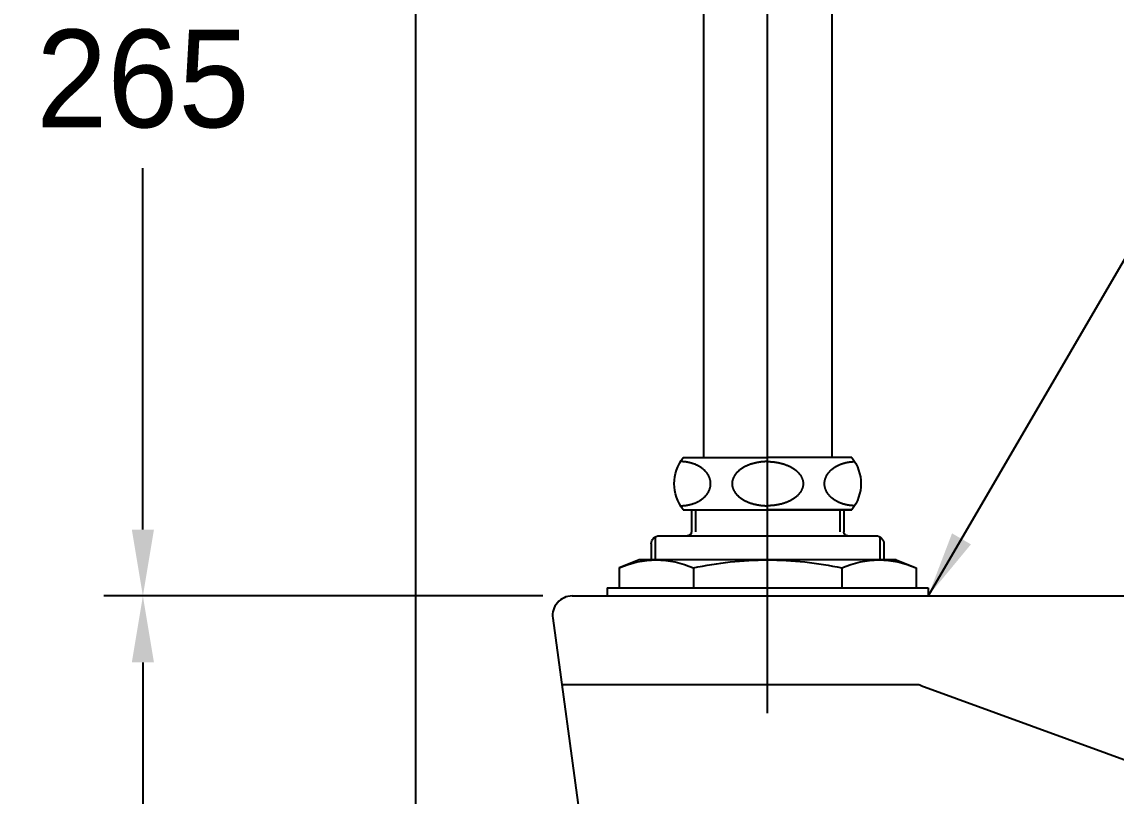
# Model space of a CAD drawing. Header units: millimetres. Extents: x 0 to 3800, y -67 to 2530.
# Drawn here: x 2143.8 to 2423.7, y 576.6 to 774.7 of the extents above; entities that cross this region are included whole.
import ezdxf
from ezdxf.lldxf.tags import DXFTag

# ---------------------------------------------------------------- set-up
doc = ezdxf.new("R2010")
doc.units = ezdxf.units.MM
for name, color, linetype in [('내부선 및 부속', 4, 'Continuous'), ('외형선', 3, 'Continuous'), ('중심선', 1, 'DASHED'), ('치수선', 7, 'Continuous')]:
    doc.layers.add(name, color=color, linetype=linetype)
doc.styles.add('____', font='')
doc.styles.get('____').set_extended_font_data('굴림')
tags = doc.linetypes.add('DASHDOT', pattern=[70, 31, -13, 13, -13]).pattern_tags.tags
tags[10:11] = [DXFTag(74, 4), DXFTag(75, 0), DXFTag(340, '0'), DXFTag(46, 0.0), DXFTag(50, 0.0), DXFTag(44, 0.0), DXFTag(45, 0.0)]
tags[8:9] = [DXFTag(74, 4), DXFTag(75, 0), DXFTag(340, '0'), DXFTag(46, 0.0), DXFTag(50, 0.0), DXFTag(44, 0.0), DXFTag(45, 0.0)]
tags[6:7] = [DXFTag(74, 4), DXFTag(75, 0), DXFTag(340, '0'), DXFTag(46, 0.0), DXFTag(50, 0.0), DXFTag(44, 0.0), DXFTag(45, 0.0)]
tags[4:5] = [DXFTag(74, 4), DXFTag(75, 0), DXFTag(340, '0'), DXFTag(46, 0.0), DXFTag(50, 0.0), DXFTag(44, 0.0), DXFTag(45, 0.0)]
tags = doc.linetypes.add('DASHED', pattern=[25.72, 12.86, -12.86]).pattern_tags.tags
tags[6:7] = [DXFTag(74, 4), DXFTag(75, 0), DXFTag(340, '0'), DXFTag(46, 0.0), DXFTag(50, 0.0), DXFTag(44, 0.0), DXFTag(45, 0.0)]
tags[4:5] = [DXFTag(74, 4), DXFTag(75, 0), DXFTag(340, '0'), DXFTag(46, 0.0), DXFTag(50, 0.0), DXFTag(44, 0.0), DXFTag(45, 0.0)]
doc.dimstyles.new('MSADIM', dxfattribs={"dimtxt": 33, "dimasz": 17, "dimexe": 10, "dimexo": 7.5, "dimgap": 10, "dimtad": 0, "dimtih": 1, "dimtoh": 1, "dimdec": 0, "dimzin": 1, "dimdsep": 46, "dimtxsty": '____', "dimcen": 11.25, "dimadec": 0, "dimazin": 0, "dimtfac": 1, "dimtdec": 0, "dimtix": 1, "dimtmove": 0, "dimatfit": 3, "dimfxl": 1, "dimtolj": 1, "dimtzin": 1, "dimarcsym": 0})

# ---------------------------------------------------------------- blocks, each defined once
blk = doc.blocks.new('*D36')
at = {"layer": '치수선', "color": 0, "linetype": 'Continuous', "lineweight": -2, "transparency": 16777216}
for p, q in [((2185.02, 892.8), (2164.73, 892.8)), ((2174.73, 875.8), (2174.73, 782.89)), ((2174.73, 644.8), (2174.73, 737.25)), ((2277.02, 627.8), (2164.73, 627.8))]:
    blk.add_line(p, q, dxfattribs=at)
at = {"layer": '치수선', "color": 0, "linetype": 'Continuous', "transparency": 16777216}
for points in [[(2171.9, 875.8), (2177.57, 875.8), (2174.73, 892.8)], [(2171.9, 644.8), (2177.57, 644.8), (2174.73, 627.8)]]:
    blk.add_solid(points, dxfattribs=at)
at = {"layer": '치수선', "color": 0, "linetype": 'Continuous', "transparency": 16777216, "insert": (2174.73, 760.07), "char_height": 25, "attachment_point": 5, "style": '____'}
blk.add_mtext('\\A1;265', dxfattribs=at)
blk = doc.blocks.new('*D37')
at = {"layer": '치수선', "color": 0, "linetype": 'Continuous', "lineweight": -2, "transparency": 16777216}
for p, q in [((2157.23, 892.8), (2094.53, 892.8)), ((2104.53, 875.8), (2104.53, 597.39)), ((2104.53, 274.8), (2104.53, 551.76)), ((2237.02, 257.8), (2094.53, 257.8))]:
    blk.add_line(p, q, dxfattribs=at)
at = {"layer": '치수선', "color": 0, "linetype": 'Continuous', "transparency": 16777216}
for points in [[(2101.69, 875.8), (2107.36, 875.8), (2104.53, 892.8)], [(2101.69, 274.8), (2107.36, 274.8), (2104.53, 257.8)]]:
    blk.add_solid(points, dxfattribs=at)
at = {"layer": '치수선', "color": 0, "linetype": 'Continuous', "transparency": 16777216, "insert": (2104.53, 574.58), "char_height": 25, "attachment_point": 5, "style": '____'}
blk.add_mtext('\\A1;635', dxfattribs=at)
blk = doc.blocks.new('*D29')
at = {"layer": '치수선', "color": 0, "linetype": 'Continuous', "lineweight": -2, "transparency": 16777216}
for p, q in [((2277.02, 627.8), (2164.73, 627.8)), ((2174.73, 610.8), (2174.73, 465.64)), ((2174.73, 274.8), (2174.73, 419.97)), ((2331.12, 257.8), (2164.73, 257.8))]:
    blk.add_line(p, q, dxfattribs=at)
at = {"layer": '치수선', "color": 0, "linetype": 'Continuous', "transparency": 16777216}
for points in [[(2171.9, 610.8), (2177.57, 610.8), (2174.73, 627.8)], [(2171.9, 274.8), (2177.57, 274.8), (2174.73, 257.8)]]:
    blk.add_solid(points, dxfattribs=at)
at = {"layer": '치수선', "color": 0, "linetype": 'Continuous', "transparency": 16777216, "insert": (2174.73, 442.8), "char_height": 25, "attachment_point": 5, "style": '____'}
blk.add_mtext('\\A1;370', dxfattribs=at)

msp = doc.modelspace()

# ---------------------------------------------------------------- linework, layer by layer
at = {"layer": '내부선 및 부속', "linetype": 'Continuous'}
for p, q in [((2318.1, 826.08), (2318.1, 663.22)), ((2350.95, 826.08), (2350.95, 663.22)), ((2312.97, 663.22), (2334.52, 663.22)), ((2356.08, 663.22), (2334.52, 663.22)), ((2312.97, 649.87), (2334.52, 649.87)), ((2315.02, 649.87), (2315.02, 644.23)), ((2316.05, 649.87), (2316.05, 644.23)), ((2356.08, 649.87), (2334.52, 649.87)), ((2334.52, 649.87), (2356.08, 649.87)), ((2353, 649.87), (2353, 644.23)), ((2354.03, 649.87), (2354.03, 644.23)), ((2304.75, 641.15), (2304.75, 637.04)), ((2305.78, 642.93), (2305.78, 637.04)), ((2306.81, 643.2), (2362.24, 643.2)), ((2363.27, 642.93), (2363.27, 637.04)), ((2364.29, 641.15), (2364.29, 637.04)), ((2301.67, 637.04), (2296.54, 634.99)), ((2367.37, 637.04), (2301.67, 637.04)), ((2367.37, 637.04), (2372.51, 634.99)), ((2296.54, 634.99), (2296.54, 629.86)), ((2315.53, 634.99), (2315.53, 629.86)), ((2353.51, 634.99), (2353.51, 629.86)), ((2372.51, 634.99), (2372.51, 629.86)), ((2293.46, 629.86), (2293.46, 627.8)), ((2293.46, 629.86), (2375.59, 629.86)), ((2375.59, 629.86), (2375.59, 627.8))]:
    msp.add_line(p, q, dxfattribs=at)
at = {"layer": '내부선 및 부속', "linetype": 'Continuous', "flags": 128}
for points in [[(2312.97, 649.87, -0.346154), (2312.97, 663.22)], [(2356.08, 663.22, -0.346154), (2356.08, 649.87)], [(2315.02, 644.23, -0.414214), (2313.99, 643.2)], [(2355.05, 643.2, -0.414214), (2354.03, 644.23)], [(2304.75, 641.15, -0.414214), (2306.81, 643.2)], [(2362.24, 643.2, -0.414214), (2364.29, 641.15)], [(2296.54, 634.99, -0.216216), (2315.53, 634.99)], [(2315.53, 634.99, -0.053897), (2334.52, 637.04)], [(2334.52, 637.04, -0.053897), (2353.51, 634.99)], [(2353.51, 634.99, -0.216216), (2372.51, 634.99)]]:
    msp.add_lwpolyline(points, format="xyb", dxfattribs=at)
for points in [[(2312.19, 650.9), (2312.33, 650.9), (2312.47, 650.9), (2312.61, 650.91), (2312.75, 650.91), (2312.89, 650.92), (2313.03, 650.93), (2313.18, 650.95), (2313.32, 650.96), (2313.46, 650.98), (2313.61, 651), (2313.75, 651.02), (2313.9, 651.04), (2314.05, 651.06), (2314.19, 651.09), (2314.34, 651.12), (2314.48, 651.15), (2314.63, 651.19), (2314.77, 651.22), (2314.92, 651.26), (2315.06, 651.3), (2315.21, 651.34), (2315.35, 651.39), (2315.49, 651.44), (2315.63, 651.49), (2315.78, 651.54), (2315.91, 651.59), (2316.05, 651.65), (2316.19, 651.71), (2316.33, 651.77), (2316.46, 651.83), (2316.59, 651.9), (2316.73, 651.96), (2316.85, 652.03), (2316.98, 652.11), (2317.11, 652.18), (2317.23, 652.25), (2317.35, 652.33), (2317.47, 652.41), (2317.59, 652.49), (2317.71, 652.57), (2317.82, 652.66), (2317.93, 652.75), (2318.04, 652.83), (2318.14, 652.92), (2318.24, 653.01), (2318.34, 653.11), (2318.44, 653.2), (2318.53, 653.29), (2318.63, 653.39), (2318.71, 653.49), (2318.8, 653.59), (2318.88, 653.68), (2318.96, 653.78), (2319.04, 653.89), (2319.11, 653.99), (2319.18, 654.09), (2319.25, 654.19), (2319.31, 654.3), (2319.37, 654.4), (2319.43, 654.51), (2319.48, 654.61), (2319.53, 654.72), (2319.58, 654.82), (2319.63, 654.93), (2319.67, 655.04), (2319.71, 655.14), (2319.74, 655.25), (2319.78, 655.35), (2319.81, 655.46), (2319.83, 655.56), (2319.86, 655.67), (2319.88, 655.77), (2319.9, 655.88), (2319.91, 655.98), (2319.93, 656.09), (2319.94, 656.19), (2319.94, 656.29), (2319.95, 656.39), (2319.95, 656.5), (2319.95, 656.6), (2319.95, 656.7), (2319.94, 656.8), (2319.94, 656.9), (2319.93, 657), (2319.91, 657.11), (2319.9, 657.21), (2319.88, 657.32), (2319.86, 657.42), (2319.83, 657.53), (2319.81, 657.63), (2319.78, 657.74), (2319.74, 657.84), (2319.71, 657.95), (2319.67, 658.06), (2319.63, 658.16), (2319.58, 658.27), (2319.53, 658.37), (2319.48, 658.48), (2319.43, 658.58), (2319.37, 658.69), (2319.37, 658.69), (2319.31, 658.79), (2319.25, 658.9), (2319.18, 659), (2319.11, 659.1), (2319.04, 659.21), (2318.96, 659.31), (2318.88, 659.41), (2318.8, 659.51), (2318.71, 659.6), (2318.63, 659.7), (2318.53, 659.8), (2318.44, 659.89), (2318.34, 659.99), (2318.24, 660.08), (2318.14, 660.17), (2318.04, 660.26), (2317.93, 660.35), (2317.82, 660.43), (2317.71, 660.52), (2317.59, 660.6), (2317.47, 660.68), (2317.35, 660.76), (2317.23, 660.84), (2317.11, 660.91), (2316.98, 660.99), (2316.85, 661.06), (2316.73, 661.13), (2316.59, 661.19), (2316.46, 661.26), (2316.33, 661.32), (2316.19, 661.38), (2316.05, 661.44), (2315.91, 661.5), (2315.78, 661.55), (2315.63, 661.6), (2315.49, 661.65), (2315.35, 661.7), (2315.21, 661.75), (2315.06, 661.79), (2314.92, 661.83), (2314.77, 661.87), (2314.63, 661.91), (2314.48, 661.94), (2314.34, 661.97), (2314.19, 662), (2314.05, 662.03), (2313.9, 662.05), (2313.75, 662.08), (2313.61, 662.1), (2313.46, 662.12), (2313.32, 662.13), (2313.18, 662.15), (2313.03, 662.16), (2312.89, 662.17), (2312.75, 662.18), (2312.61, 662.18), (2312.47, 662.19), (2312.33, 662.19), (2312.19, 662.19), (2312.19, 662.19)], [(2334.52, 662.19), (2334.36, 662.19), (2334.2, 662.19), (2334.03, 662.18), (2333.87, 662.18), (2333.7, 662.17), (2333.53, 662.16), (2333.37, 662.15), (2333.2, 662.13), (2333.03, 662.12), (2332.86, 662.1), (2332.69, 662.08), (2332.52, 662.05), (2332.35, 662.03), (2332.18, 662), (2332.01, 661.97), (2331.84, 661.94), (2331.67, 661.91), (2331.5, 661.87), (2331.33, 661.83), (2331.16, 661.79), (2330.99, 661.75), (2330.82, 661.7), (2330.66, 661.65), (2330.49, 661.6), (2330.33, 661.55), (2330.16, 661.5), (2330, 661.44), (2329.84, 661.38), (2329.68, 661.32), (2329.52, 661.26), (2329.37, 661.19), (2329.21, 661.13), (2329.06, 661.06), (2328.91, 660.99), (2328.77, 660.91), (2328.62, 660.84), (2328.48, 660.76), (2328.34, 660.68), (2328.2, 660.6), (2328.07, 660.52), (2327.93, 660.43), (2327.81, 660.35), (2327.68, 660.26), (2327.56, 660.17), (2327.44, 660.08), (2327.32, 659.99), (2327.21, 659.89), (2327.1, 659.8), (2326.99, 659.7), (2326.89, 659.6), (2326.79, 659.51), (2326.69, 659.41), (2326.6, 659.31), (2326.51, 659.21), (2326.42, 659.1), (2326.34, 659), (2326.26, 658.9), (2326.19, 658.79), (2326.12, 658.69), (2326.05, 658.58), (2325.99, 658.48), (2325.93, 658.37), (2325.87, 658.27), (2325.82, 658.16), (2325.77, 658.06), (2325.72, 657.95), (2325.68, 657.84), (2325.64, 657.74), (2325.61, 657.63), (2325.58, 657.53), (2325.55, 657.42), (2325.52, 657.32), (2325.5, 657.21), (2325.48, 657.11), (2325.47, 657), (2325.46, 656.9), (2325.45, 656.8), (2325.44, 656.7), (2325.44, 656.6), (2325.44, 656.5), (2325.44, 656.39), (2325.45, 656.29), (2325.46, 656.19), (2325.47, 656.09), (2325.48, 655.98), (2325.5, 655.88), (2325.52, 655.77), (2325.55, 655.67), (2325.58, 655.56), (2325.61, 655.46), (2325.64, 655.35), (2325.68, 655.25), (2325.72, 655.14), (2325.77, 655.04), (2325.82, 654.93), (2325.87, 654.82), (2325.93, 654.72), (2325.99, 654.61), (2326.05, 654.51), (2326.12, 654.4), (2326.12, 654.4), (2326.19, 654.3), (2326.26, 654.19), (2326.34, 654.09), (2326.42, 653.99), (2326.51, 653.89), (2326.6, 653.78), (2326.69, 653.68), (2326.79, 653.59), (2326.89, 653.49), (2326.99, 653.39), (2327.1, 653.29), (2327.21, 653.2), (2327.32, 653.11), (2327.44, 653.01), (2327.56, 652.92), (2327.68, 652.83), (2327.81, 652.75), (2327.93, 652.66), (2328.07, 652.57), (2328.2, 652.49), (2328.34, 652.41), (2328.48, 652.33), (2328.62, 652.25), (2328.77, 652.18), (2328.91, 652.11), (2329.06, 652.03), (2329.21, 651.96), (2329.37, 651.9), (2329.52, 651.83), (2329.68, 651.77), (2329.84, 651.71), (2330, 651.65), (2330.16, 651.59), (2330.33, 651.54), (2330.49, 651.49), (2330.66, 651.44), (2330.82, 651.39), (2330.99, 651.34), (2331.16, 651.3), (2331.33, 651.26), (2331.5, 651.22), (2331.67, 651.19), (2331.84, 651.15), (2332.01, 651.12), (2332.18, 651.09), (2332.35, 651.06), (2332.52, 651.04), (2332.69, 651.02), (2332.86, 651), (2333.03, 650.98), (2333.2, 650.96), (2333.37, 650.95), (2333.53, 650.93), (2333.7, 650.92), (2333.87, 650.91), (2334.03, 650.91), (2334.2, 650.9), (2334.36, 650.9), (2334.52, 650.9), (2334.52, 650.9)], [(2334.52, 662.19), (2334.69, 662.19), (2334.85, 662.19), (2335.01, 662.18), (2335.18, 662.18), (2335.34, 662.17), (2335.51, 662.16), (2335.68, 662.15), (2335.85, 662.13), (2336.02, 662.12), (2336.19, 662.1), (2336.36, 662.08), (2336.53, 662.05), (2336.7, 662.03), (2336.87, 662), (2337.04, 661.97), (2337.21, 661.94), (2337.38, 661.91), (2337.55, 661.87), (2337.72, 661.83), (2337.89, 661.79), (2338.06, 661.75), (2338.22, 661.7), (2338.39, 661.65), (2338.56, 661.6), (2338.72, 661.55), (2338.88, 661.5), (2339.05, 661.44), (2339.21, 661.38), (2339.37, 661.32), (2339.52, 661.26), (2339.68, 661.19), (2339.83, 661.13), (2339.98, 661.06), (2340.13, 660.99), (2340.28, 660.91), (2340.43, 660.84), (2340.57, 660.76), (2340.71, 660.68), (2340.85, 660.6), (2340.98, 660.52), (2341.11, 660.43), (2341.24, 660.35), (2341.37, 660.26), (2341.49, 660.17), (2341.61, 660.08), (2341.73, 659.99), (2341.84, 659.89), (2341.95, 659.8), (2342.06, 659.7), (2342.16, 659.6), (2342.26, 659.51), (2342.35, 659.41), (2342.45, 659.31), (2342.54, 659.21), (2342.62, 659.1), (2342.7, 659), (2342.78, 658.9), (2342.86, 658.79), (2342.93, 658.69), (2342.99, 658.58), (2343.06, 658.48), (2343.12, 658.37), (2343.17, 658.27), (2343.23, 658.16), (2343.28, 658.06), (2343.32, 657.95), (2343.36, 657.84), (2343.4, 657.74), (2343.44, 657.63), (2343.47, 657.53), (2343.5, 657.42), (2343.52, 657.32), (2343.54, 657.21), (2343.56, 657.11), (2343.58, 657), (2343.59, 656.9), (2343.6, 656.8), (2343.6, 656.7), (2343.61, 656.6), (2343.61, 656.5), (2343.6, 656.39), (2343.6, 656.29), (2343.59, 656.19), (2343.58, 656.09), (2343.56, 655.98), (2343.54, 655.88), (2343.52, 655.77), (2343.5, 655.67), (2343.47, 655.56), (2343.44, 655.46), (2343.4, 655.35), (2343.36, 655.25), (2343.32, 655.14), (2343.28, 655.04), (2343.23, 654.93), (2343.17, 654.82), (2343.12, 654.72), (2343.06, 654.61), (2342.99, 654.51), (2342.93, 654.4), (2342.93, 654.4), (2342.86, 654.3), (2342.78, 654.19), (2342.7, 654.09), (2342.62, 653.99), (2342.54, 653.89), (2342.45, 653.78), (2342.35, 653.68), (2342.26, 653.59), (2342.16, 653.49), (2342.06, 653.39), (2341.95, 653.29), (2341.84, 653.2), (2341.73, 653.11), (2341.61, 653.01), (2341.49, 652.92), (2341.37, 652.83), (2341.24, 652.75), (2341.11, 652.66), (2340.98, 652.57), (2340.85, 652.49), (2340.71, 652.41), (2340.57, 652.33), (2340.43, 652.25), (2340.28, 652.18), (2340.13, 652.11), (2339.98, 652.03), (2339.83, 651.96), (2339.68, 651.9), (2339.52, 651.83), (2339.37, 651.77), (2339.21, 651.71), (2339.05, 651.65), (2338.88, 651.59), (2338.72, 651.54), (2338.56, 651.49), (2338.39, 651.44), (2338.22, 651.39), (2338.06, 651.34), (2337.89, 651.3), (2337.72, 651.26), (2337.55, 651.22), (2337.38, 651.19), (2337.21, 651.15), (2337.04, 651.12), (2336.87, 651.09), (2336.7, 651.06), (2336.53, 651.04), (2336.36, 651.02), (2336.19, 651), (2336.02, 650.98), (2335.85, 650.96), (2335.68, 650.95), (2335.51, 650.93), (2335.34, 650.92), (2335.18, 650.91), (2335.01, 650.91), (2334.85, 650.9), (2334.69, 650.9), (2334.52, 650.9), (2334.52, 650.9)], [(2356.86, 650.9), (2356.72, 650.9), (2356.58, 650.9), (2356.44, 650.91), (2356.3, 650.91), (2356.16, 650.92), (2356.01, 650.93), (2355.87, 650.95), (2355.73, 650.96), (2355.58, 650.98), (2355.44, 651), (2355.29, 651.02), (2355.15, 651.04), (2355, 651.06), (2354.85, 651.09), (2354.71, 651.12), (2354.56, 651.15), (2354.42, 651.19), (2354.27, 651.22), (2354.13, 651.26), (2353.98, 651.3), (2353.84, 651.34), (2353.7, 651.39), (2353.55, 651.44), (2353.41, 651.49), (2353.27, 651.54), (2353.13, 651.59), (2352.99, 651.65), (2352.86, 651.71), (2352.72, 651.77), (2352.59, 651.83), (2352.45, 651.9), (2352.32, 651.96), (2352.19, 652.03), (2352.06, 652.11), (2351.94, 652.18), (2351.81, 652.25), (2351.69, 652.33), (2351.57, 652.41), (2351.46, 652.49), (2351.34, 652.57), (2351.23, 652.66), (2351.12, 652.75), (2351.01, 652.83), (2350.91, 652.92), (2350.8, 653.01), (2350.7, 653.11), (2350.61, 653.2), (2350.51, 653.29), (2350.42, 653.39), (2350.33, 653.49), (2350.25, 653.59), (2350.17, 653.68), (2350.09, 653.78), (2350.01, 653.89), (2349.94, 653.99), (2349.87, 654.09), (2349.8, 654.19), (2349.74, 654.3), (2349.68, 654.4), (2349.62, 654.51), (2349.56, 654.61), (2349.51, 654.72), (2349.47, 654.82), (2349.42, 654.93), (2349.38, 655.04), (2349.34, 655.14), (2349.3, 655.25), (2349.27, 655.35), (2349.24, 655.46), (2349.21, 655.56), (2349.19, 655.67), (2349.17, 655.77), (2349.15, 655.88), (2349.13, 655.98), (2349.12, 656.09), (2349.11, 656.19), (2349.1, 656.29), (2349.1, 656.39), (2349.1, 656.5), (2349.1, 656.6), (2349.1, 656.7), (2349.1, 656.8), (2349.11, 656.9), (2349.12, 657), (2349.13, 657.11), (2349.15, 657.21), (2349.17, 657.32), (2349.19, 657.42), (2349.21, 657.53), (2349.24, 657.63), (2349.27, 657.74), (2349.3, 657.84), (2349.34, 657.95), (2349.38, 658.06), (2349.42, 658.16), (2349.47, 658.27), (2349.51, 658.37), (2349.56, 658.48), (2349.62, 658.58), (2349.68, 658.69), (2349.68, 658.69), (2349.74, 658.79), (2349.8, 658.9), (2349.87, 659), (2349.94, 659.1), (2350.01, 659.21), (2350.09, 659.31), (2350.17, 659.41), (2350.25, 659.51), (2350.33, 659.6), (2350.42, 659.7), (2350.51, 659.8), (2350.61, 659.89), (2350.7, 659.99), (2350.8, 660.08), (2350.91, 660.17), (2351.01, 660.26), (2351.12, 660.35), (2351.23, 660.43), (2351.34, 660.52), (2351.46, 660.6), (2351.57, 660.68), (2351.69, 660.76), (2351.81, 660.84), (2351.94, 660.91), (2352.06, 660.99), (2352.19, 661.06), (2352.32, 661.13), (2352.45, 661.19), (2352.59, 661.26), (2352.72, 661.32), (2352.86, 661.38), (2352.99, 661.44), (2353.13, 661.5), (2353.27, 661.55), (2353.41, 661.6), (2353.55, 661.65), (2353.7, 661.7), (2353.84, 661.75), (2353.98, 661.79), (2354.13, 661.83), (2354.27, 661.87), (2354.42, 661.91), (2354.56, 661.94), (2354.71, 661.97), (2354.85, 662), (2355, 662.03), (2355.15, 662.05), (2355.29, 662.08), (2355.44, 662.1), (2355.58, 662.12), (2355.73, 662.13), (2355.87, 662.15), (2356.01, 662.16), (2356.16, 662.17), (2356.3, 662.18), (2356.44, 662.18), (2356.58, 662.19), (2356.72, 662.19), (2356.86, 662.19), (2356.86, 662.19)]]:
    msp.add_lwpolyline(points, dxfattribs=at)
at = {"layer": '외형선', "linetype": 'Continuous'}
for p, q in [((2244.52, 257.8), (2244.52, 1103.39)), ((2284.52, 627.8), (2913.48, 627.8)), ((2293.46, 627.8), (2375.59, 627.8)), ((2279.57, 622.13), (2302.14, 456.72)), ((2372.62, 605.1), (2281.89, 605.1)), ((2373.76, 604.9), (2451.16, 576.58))]:
    msp.add_line(p, q, dxfattribs=at)
for centre, radius, start, end in [((2284.52, 622.8), 5, 90, 187.7702), ((2372.62, 601.77), 3.33, 69.9048, 90)]:
    msp.add_arc(centre, radius, start, end, dxfattribs=at)
at = {"layer": '중심선', "linetype": 'DASHDOT'}
msp.add_line((2334.52, 597.8), (2334.52, 1053.69), dxfattribs=at)

# ---------------------------------------------------------------- dimensions: what is measured, and where the dimension line sits
at = {"layer": '치수선', "linetype": 'Continuous'}
for base, p1, p2, picture, middle in [((2104.53, 257.8), (2164.73, 892.8), (2244.52, 257.8), '*D37', (2104.53, 574.58)), ((2174.73, 627.8), (2192.52, 892.8), (2284.52, 627.8), '*D36', (2174.73, 760.07))]:
    dim = msp.add_linear_dim(base=base, p1=p1, p2=p2, angle=90, dimstyle='MSADIM', override={"dimtxt": 25}, dxfattribs=at)
    dim.commit()
    dim.dimension.update_dxf_attribs({"geometry": picture, "text_midpoint": middle, "dimtype": 160})
dim = msp.add_linear_dim(base=(2174.73, 627.8), p1=(2338.62, 257.8), p2=(2284.52, 627.8), angle=90, dimstyle='MSADIM', override={"dimtxt": 25}, dxfattribs=at)
dim.commit()
dim.dimension.update_dxf_attribs({"geometry": '*D29', "text_midpoint": (2174.73, 442.8)})

# ---------------------------------------------------------------- leaders
at = {"layer": '치수선', "linetype": 'Continuous', "annotation_type": 0, "has_hookline": 1, "hookline_direction": 0}
msp.add_leader([(2375.56, 627.74), (2459.09, 771.1), (2476.09, 771.1)], dimstyle='MSADIM', override={"dimtxt": 25}, dxfattribs=at)

doc.saveas('drawing.dxf')
